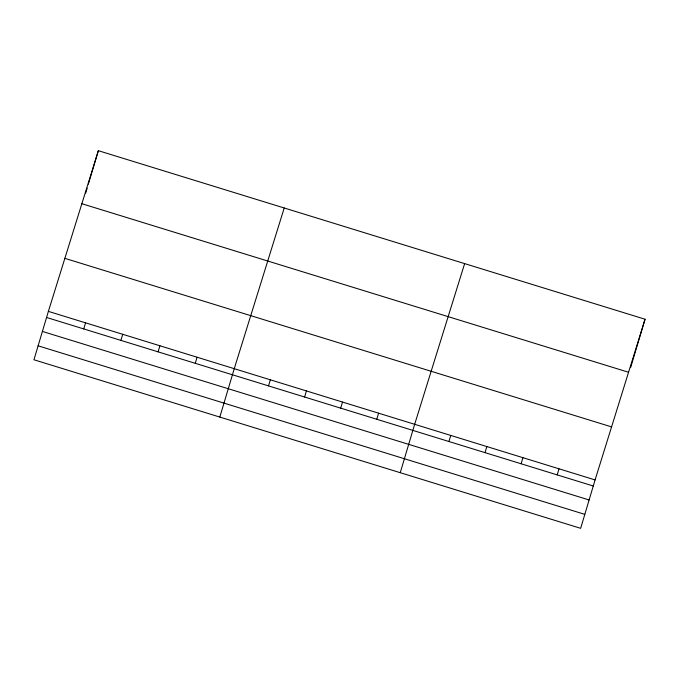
<?xml version="1.0" encoding="UTF-8"?>
<svg xmlns="http://www.w3.org/2000/svg" width="679" height="679" viewBox="0 0 679 679"><rect width="100%" height="100%" fill="white"/><g stroke="black" fill="none" stroke-linecap="round" stroke-linejoin="round"><path stroke-width="1.02" d="M48.379 311.381L33.95 359.768L580.655 528.321L595.084 479.926L645.05 319.232L98.345 150.679L48.379 311.381L595.084 479.926M85.707 193.091L87.192 188.1M88.363 184.153L98.345 150.679M83.738 328.925L85.554 322.839M120.913 340.391L122.729 334.297M158.088 351.849L159.905 345.764M195.263 363.307L197.08 357.222M219.826 417.076L234.255 368.689L284.221 207.986M268.519 385.893L270.335 379.807M304.608 397.02L306.424 390.934M340.688 408.147L342.505 402.061M376.769 419.266L378.585 413.18M400.245 472.694L414.665 424.307L464.64 263.613M448.938 441.52L450.754 435.434M485.018 452.638L486.835 446.553M521.099 463.765L522.915 457.68M557.187 474.893L558.995 468.807M630.621 367.619L645.05 319.232M81.853 203.708L628.559 372.262M64.861 258.351L611.567 426.896M46.562 317.466L593.268 486.011M42.404 331.428L589.1 499.973M38.109 345.806L584.814 514.359"/></g></svg>
